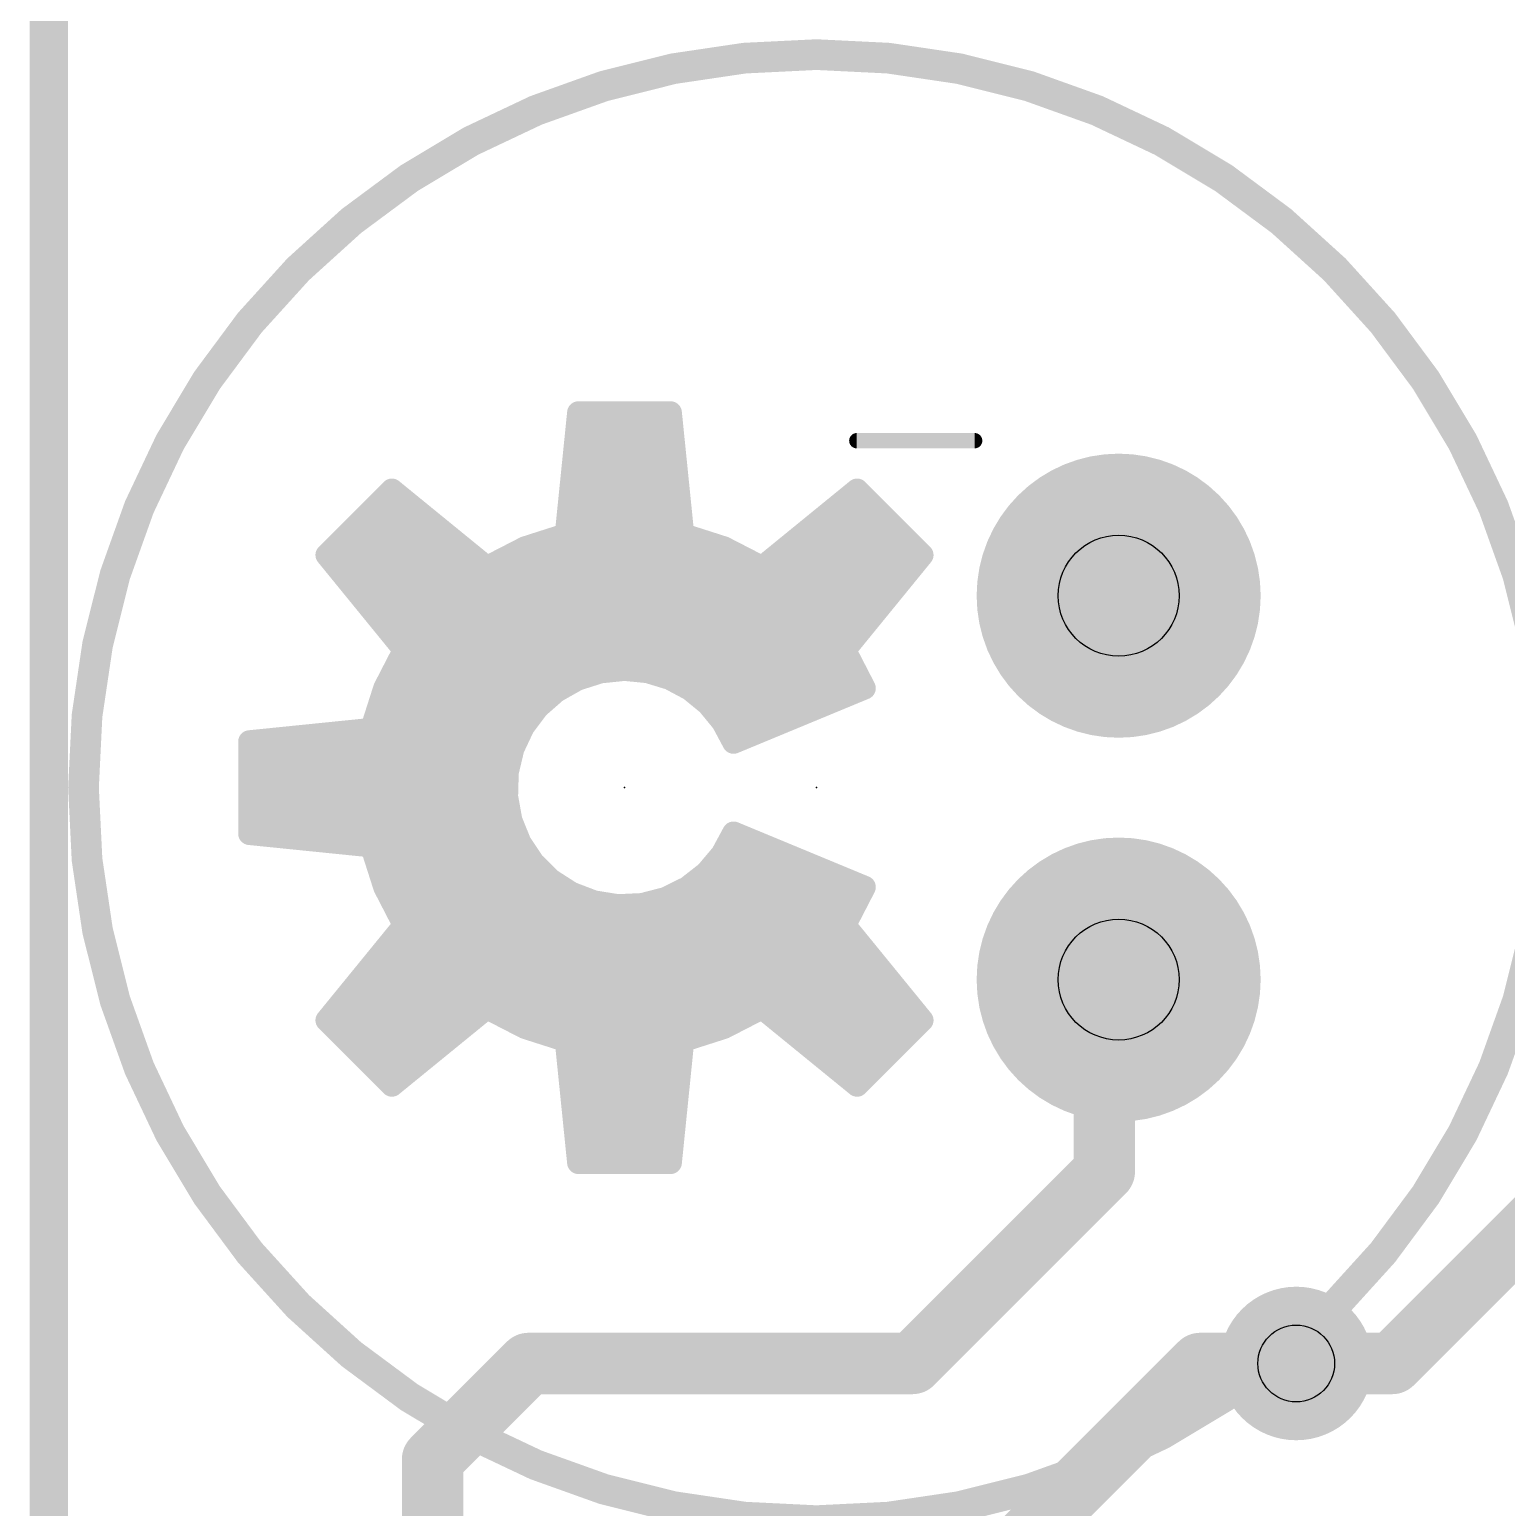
# Model space of a CAD drawing. Extents: x -19 to 88, y -11 to 23.
# Drawn here: x -0.13 to 9.65, y 6.67 to 16.45 of the extents above; entities that cross this region are included whole.
import ezdxf

# ---------------------------------------------------------------- set-up
doc = ezdxf.new("R2010")
doc.units = 0
for name, color, linetype in [('1', 12, 'CONTINUOUS'), ('16', 132, 'CONTINUOUS'), ('17', 110, 'CONTINUOUS'), ('18', 110, 'CONTINUOUS'), ('20', 53, 'CONTINUOUS'), ('21', 53, 'CONTINUOUS'), ('22', 53, 'CONTINUOUS'), ('23', 53, 'CONTINUOUS'), ('24', 53, 'CONTINUOUS'), ('29', 253, 'CONTINUOUS'), ('30', 253, 'CONTINUOUS'), ('44', 253, 'CONTINUOUS')]:
    doc.layers.add(name, color=color, linetype=linetype)

# ---------------------------------------------------------------- blocks, each defined once
blk = doc.blocks.new('ROUNDP')
at = {"const_width": 0.5}
blk.add_lwpolyline([(0, -0.25, 1), (0, 0.25, 1), (0, -0.25)], format="xyb", dxfattribs=at)
blk = doc.blocks.new('ROUNDV')
at = {"const_width": 0.5}
blk.add_lwpolyline([(0, -0.25, 1), (0, 0.25, 1), (0, -0.25)], format="xyb", dxfattribs=at)

msp = doc.modelspace()

# ---------------------------------------------------------------- linework, layer by layer
at = {"layer": '1'}
for points, const_width in [([(0, 0), (0, 22.86)], 0.254), ([(7.08, 10.16), (6.985, 10.065)], 0.4064), ([(6.985, 10.065), (6.985, 8.89)], 0.4064), ([(6.985, 8.89), (5.715, 7.62)], 0.4064), ([(3.175, 7.62), (2.54, 6.985)], 0.4064), ([(5.715, 7.62), (3.175, 7.62)], 0.4064), ([(6.35, 6.35), (7.62, 7.62)], 0.4064), ([(7.62, 7.62), (8.255, 7.62)], 0.4064), ([(2.54, 5.21), (2.54, 6.985)], 0.4064)]:
    msp.add_lwpolyline(points, dxfattribs=dict(at, const_width=const_width))
at = {"layer": '1', "const_width": 0.2032}
for points in [[(7.0866, 10.065, 1), (6.8834, 10.065)], [(7.1518, 10.0882, 1), (7.0082, 10.2318)], [(6.9132, 10.1368, 1), (7.0568, 9.9932)], [(7.0568, 8.8182, 1), (6.9132, 8.9618)], [(6.8834, 8.89, 1), (7.0866, 8.89)], [(3.175, 7.7216, 1), (3.175, 7.5184)], [(3.2468, 7.5482, 1), (3.1032, 7.6918)], [(5.715, 7.5184, 1), (5.715, 7.7216)], [(7.62, 7.7216, 1), (7.62, 7.5184)], [(7.6918, 7.5482, 1), (7.5482, 7.6918)], [(8.255, 7.5184, 1), (8.255, 7.7216)], [(5.6432, 7.6918, 1), (5.7868, 7.5482)], [(2.6416, 6.985, 1), (2.4384, 6.985)], [(2.4682, 7.0568, 1), (2.6118, 6.9132)]]:
    msp.add_lwpolyline(points, format="xyb", dxfattribs=at)
at = {"layer": '16'}
for points, const_width in [([(0, 0), (0, 22.86)], 0.254), ([(8.89, 7.62), (11.43, 10.16)], 0.4064), ([(8.255, 7.62), (8.89, 7.62)], 0.4064)]:
    msp.add_lwpolyline(points, dxfattribs=dict(at, const_width=const_width))
at = {"layer": '16', "const_width": 0.2032}
for points in [[(8.255, 7.7216, 1), (8.255, 7.5184)], [(8.89, 7.5184, 1), (8.89, 7.7216)], [(8.8182, 7.6918, 1), (8.9618, 7.5482)]]:
    msp.add_lwpolyline(points, format="xyb", dxfattribs=at)
at = {"layer": '20', "const_width": 0.2032}
msp.add_lwpolyline([(0, 22.86), (0, 0)], dxfattribs=at)
at = {"layer": '21'}
for points, const_width in [([(5.08, 6.58, 1), (5.08, 16.28, 1), (5.08, 6.58)], 0.2032), ([(5.3474, 13.7509, 1), (5.3474, 13.7001)], 0.0508), ([(6.127, 13.7001, 1), (6.127, 13.7509)], 0.0508)]:
    msp.add_lwpolyline(points, format="xyb", dxfattribs=dict(at, const_width=const_width))
at = {"layer": '21', "const_width": 0.1016}
msp.add_lwpolyline([(5.3474, 13.7255), (6.127, 13.7255)], dxfattribs=at)
at = {"layer": '22', "const_width": 0.15}
for points in [[(3.4234, 13.1047), (3.5053, 13.9114)], [(3.5053, 13.9114), (4.1147, 13.9114)], [(4.1147, 13.9114), (4.1966, 13.1047)], [(3.494, 13.8), (4.126, 13.8)], [(3.4788, 13.65), (4.1412, 13.65)], [(3.4635, 13.5), (4.1565, 13.5)], [(1.84, 12.9692), (2.2708, 13.4)], [(2.2208, 13.35), (2.3321, 13.35)], [(2.2708, 13.4), (2.8992, 12.8876)], [(3.4483, 13.35), (4.1717, 13.35)], [(4.7208, 12.8876), (5.3492, 13.4)], [(5.2879, 13.35), (5.3992, 13.35)], [(5.3492, 13.4), (5.78, 12.9692)], [(2.0708, 13.2), (2.5161, 13.2)], [(3.4331, 13.2), (4.1869, 13.2)], [(5.1039, 13.2), (5.5492, 13.2)], [(1.9208, 13.05), (2.7, 13.05)], [(3.1523, 13.0179), (3.4234, 13.1047)], [(3.2525, 13.05), (4.3675, 13.05)], [(4.1966, 13.1047), (4.4677, 13.0179)], [(4.92, 13.05), (5.6992, 13.05)], [(2.3524, 12.3408), (1.84, 12.9692)], [(2.8992, 12.8876), (3.1523, 13.0179)], [(4.4677, 13.0179), (4.7208, 12.8876)], [(5.78, 12.9692), (5.2676, 12.3408)], [(1.8964, 12.9), (2.884, 12.9)], [(2.9233, 12.9), (4.6967, 12.9)], [(4.736, 12.9), (5.7236, 12.9)], [(2.0187, 12.75), (5.6013, 12.75)], [(2.141, 12.6), (5.479, 12.6)], [(2.2634, 12.45), (5.3566, 12.45)], [(2.2221, 12.0877), (2.3524, 12.3408)], [(2.3314, 12.3), (5.2886, 12.3)], [(5.2676, 12.3408), (5.398, 12.0878)], [(2.2541, 12.15), (3.5098, 12.15)], [(3.6504, 12.1948), (3.4976, 12.1461)], [(3.81, 12.2113), (3.6504, 12.1948)], [(3.9624, 12.1963), (3.81, 12.2113)], [(4.109, 12.1518), (3.9624, 12.1963)], [(4.2441, 12.0796), (4.109, 12.1518)], [(4.1124, 12.15), (5.3659, 12.15)], [(2.1353, 11.8166), (2.2221, 12.0877)], [(3.3579, 12.0672), (3.2373, 11.9614)], [(3.4976, 12.1461), (3.3579, 12.0672)], [(4.3625, 11.9825), (4.2441, 12.0796)], [(5.398, 12.0878), (4.5318, 11.729)], [(2.194, 12), (3.2813, 12)], [(3.2373, 11.9614), (3.1408, 11.8332)], [(4.3411, 12), (5.186, 12)], [(4.4596, 11.8641), (4.3625, 11.9825)], [(4.5318, 11.729), (4.4596, 11.8641)], [(1.3286, 11.7347), (2.1353, 11.8166)], [(2.146, 11.85), (3.1534, 11.85)], [(3.1408, 11.8332), (3.0726, 11.6881)], [(4.4671, 11.85), (4.8239, 11.85)], [(1.3286, 11.1253), (1.3286, 11.7347)], [(1.3286, 11.7), (3.0782, 11.7)], [(3.0726, 11.6881), (3.0354, 11.532)], [(1.3286, 11.55), (3.0397, 11.55)], [(3.0354, 11.532), (3.0309, 11.3716)], [(1.3286, 11.4), (3.0317, 11.4)], [(3.0309, 11.3716), (3.0592, 11.2137)], [(1.3286, 11.25), (3.0527, 11.25)], [(3.0592, 11.2137), (3.1192, 11.065)], [(2.1353, 11.0434), (1.3286, 11.1253)], [(1.5778, 11.1), (3.1051, 11.1)], [(4.4555, 10.9899), (4.5318, 11.131)], [(4.515, 11.1), (4.6066, 11.1)], [(4.5318, 11.131), (5.398, 10.7722)], [(2.2221, 10.7723), (2.1353, 11.0434)], [(3.1192, 11.065), (3.2084, 10.9316)], [(4.352, 10.8673), (4.4555, 10.9899)], [(2.1652, 10.95), (3.1961, 10.95)], [(3.2084, 10.9316), (3.3229, 10.8192)], [(4.4218, 10.95), (4.9688, 10.95)], [(2.2132, 10.8), (3.3528, 10.8)], [(3.3229, 10.8192), (3.4579, 10.7326)], [(4.2256, 10.7685), (4.352, 10.8673)], [(4.266, 10.8), (5.3309, 10.8)], [(2.3524, 10.5192), (2.2221, 10.7723)], [(3.4579, 10.7326), (3.6078, 10.6754)], [(3.9264, 10.6575), (4.0818, 10.6975)], [(4.0818, 10.6975), (4.2256, 10.7685)], [(5.398, 10.7722), (5.2676, 10.5192)], [(2.285, 10.65), (3.7659, 10.65)], [(3.6078, 10.6754), (3.7662, 10.65)], [(3.7662, 10.65), (3.9264, 10.6575)], [(3.767, 10.65), (5.335, 10.65)], [(1.84, 9.8908), (2.3524, 10.5192)], [(2.3367, 10.5), (5.2833, 10.5)], [(5.2676, 10.5192), (5.78, 9.8908)], [(2.2144, 10.35), (5.4056, 10.35)], [(2.0921, 10.2), (5.5279, 10.2)], [(1.9698, 10.05), (5.6502, 10.05)], [(1.8475, 9.9), (2.8104, 9.9)], [(2.8992, 9.9724), (2.2708, 9.46)], [(3.1523, 9.8421), (2.8992, 9.9724)], [(3.0398, 9.9), (4.5802, 9.9)], [(4.7208, 9.9724), (4.4677, 9.8421)], [(5.3492, 9.46), (4.7208, 9.9724)], [(4.8096, 9.9), (5.7725, 9.9)], [(2.2708, 9.46), (1.84, 9.8908)], [(3.4234, 9.7553), (3.1523, 9.8421)], [(4.4677, 9.8421), (4.1966, 9.7553)], [(5.78, 9.8908), (5.3492, 9.46)], [(1.9808, 9.75), (2.6265, 9.75)], [(3.5053, 8.9486), (3.4234, 9.7553)], [(3.4239, 9.75), (4.1961, 9.75)], [(4.1966, 9.7553), (4.1147, 8.9486)], [(4.9935, 9.75), (5.6392, 9.75)], [(2.1308, 9.6), (2.4425, 9.6)], [(3.4392, 9.6), (4.1808, 9.6)], [(5.1775, 9.6), (5.4892, 9.6)], [(3.4544, 9.45), (4.1656, 9.45)], [(3.4696, 9.3), (4.1504, 9.3)], [(3.4849, 9.15), (4.1352, 9.15)], [(3.5001, 9), (4.1199, 9)], [(4.1147, 8.9486), (3.5053, 8.9486)]]:
    msp.add_lwpolyline(points, dxfattribs=at)
at = {"layer": '22', "const_width": 0.075}
for points in [[(3.5053, 13.9489, 1), (3.5053, 13.8739)], [(3.5426, 13.9076, 1), (3.468, 13.9152)], [(4.152, 13.9152, 1), (4.0774, 13.9076)], [(4.1147, 13.8739, 1), (4.1147, 13.9489)], [(3.494, 13.8375, 1), (3.494, 13.7625)], [(4.126, 13.7625, 1), (4.126, 13.8375)], [(3.4788, 13.6875, 1), (3.4788, 13.6125)], [(4.1412, 13.6125, 1), (4.1412, 13.6875)], [(3.4635, 13.5375, 1), (3.4635, 13.4625)], [(4.1565, 13.4625, 1), (4.1565, 13.5375)], [(2.2208, 13.3875, 1), (2.2208, 13.3125)], [(2.2945, 13.4291, 1), (2.2471, 13.3709)], [(2.2973, 13.3735, 1), (2.2443, 13.4265)], [(2.3321, 13.3125, 1), (2.3321, 13.3875)], [(3.4483, 13.3875, 1), (3.4483, 13.3125)], [(4.1717, 13.3125, 1), (4.1717, 13.3875)], [(5.2879, 13.3875, 1), (5.2879, 13.3125)], [(5.3757, 13.4265, 1), (5.3227, 13.3735)], [(5.3729, 13.3709, 1), (5.3255, 13.4291)], [(5.3992, 13.3125, 1), (5.3992, 13.3875)], [(2.0708, 13.2375, 1), (2.0708, 13.1625)], [(2.5161, 13.1625, 1), (2.5161, 13.2375)], [(3.4331, 13.2375, 1), (3.4331, 13.1625)], [(4.1869, 13.1625, 1), (4.1869, 13.2375)], [(5.1039, 13.2375, 1), (5.1039, 13.1625)], [(5.5492, 13.1625, 1), (5.5492, 13.2375)], [(1.9208, 13.0875, 1), (1.9208, 13.0125)], [(2.7, 13.0125, 1), (2.7, 13.0875)], [(3.2525, 13.0875, 1), (3.2525, 13.0125)], [(3.3861, 13.1085, 1), (3.4607, 13.1009)], [(3.4348, 13.069, 1), (3.412, 13.1404)], [(4.208, 13.1404, 1), (4.1852, 13.069)], [(4.1593, 13.1009, 1), (4.2339, 13.1085)], [(4.3675, 13.0125, 1), (4.3675, 13.0875)], [(4.92, 13.0875, 1), (4.92, 13.0125)], [(5.6992, 13.0125, 1), (5.6992, 13.0875)], [(1.8691, 12.9929, 1), (1.8109, 12.9455)], [(1.8135, 12.9957, 1), (1.8665, 12.9427)], [(3.1408, 13.0536, 1), (3.1637, 12.9822)], [(3.1694, 12.9846, 1), (3.1351, 13.0513)], [(4.4849, 13.0513, 1), (4.4506, 12.9846)], [(4.4563, 12.9822, 1), (4.4792, 13.0536)], [(5.8091, 12.9455, 1), (5.7509, 12.9929)], [(5.7535, 12.9427, 1), (5.8065, 12.9957)], [(1.8964, 12.9375, 1), (1.8964, 12.8625)], [(2.882, 12.9209, 1), (2.9164, 12.8543)], [(2.8755, 12.8585, 1), (2.9229, 12.9167)], [(2.884, 12.8625, 1), (2.884, 12.9375)], [(2.9233, 12.9375, 1), (2.9233, 12.8625)], [(4.6971, 12.9167, 1), (4.7445, 12.8585)], [(4.6967, 12.8625, 1), (4.6967, 12.9375)], [(4.736, 12.9375, 1), (4.736, 12.8625)], [(4.7036, 12.8543, 1), (4.738, 12.9209)], [(5.7236, 12.8625, 1), (5.7236, 12.9375)], [(2.0187, 12.7875, 1), (2.0187, 12.7125)], [(5.6013, 12.7125, 1), (5.6013, 12.7875)], [(2.141, 12.6375, 1), (2.141, 12.5625)], [(5.479, 12.5625, 1), (5.479, 12.6375)], [(2.2634, 12.4875, 1), (2.2634, 12.4125)], [(5.3566, 12.4125, 1), (5.3566, 12.4875)], [(2.3314, 12.3375, 1), (2.3314, 12.2625)], [(2.3857, 12.3236, 1), (2.3191, 12.358)], [(2.3233, 12.3171, 1), (2.3815, 12.3645)], [(5.3009, 12.358, 1), (5.2343, 12.3236)], [(5.2385, 12.3645, 1), (5.2967, 12.3171)], [(5.2886, 12.2625, 1), (5.2886, 12.3375)], [(2.2541, 12.1875, 1), (2.2541, 12.1125)], [(3.5098, 12.1125, 1), (3.5098, 12.1875)], [(3.6466, 12.2321, 1), (3.6543, 12.1575)], [(3.6618, 12.1591, 1), (3.639, 12.2306)], [(3.8137, 12.2486, 1), (3.8063, 12.174)], [(3.8139, 12.174, 1), (3.8061, 12.2486)], [(3.9733, 12.2322, 1), (3.9515, 12.1604)], [(3.9587, 12.159, 1), (3.9661, 12.2336)], [(4.1267, 12.1849, 1), (4.0913, 12.1188)], [(4.1124, 12.1875, 1), (4.1124, 12.1125)], [(4.0981, 12.116, 1), (4.1199, 12.1877)], [(5.3659, 12.1125, 1), (5.3659, 12.1875)], [(2.1887, 12.1049, 1), (2.2554, 12.0706)], [(2.2578, 12.0763, 1), (2.1864, 12.0992)], [(3.3395, 12.0999, 1), (3.3763, 12.0346)], [(3.3826, 12.039, 1), (3.3332, 12.0954)], [(3.4862, 12.1818, 1), (3.509, 12.1104)], [(3.516, 12.1135, 1), (3.4791, 12.1788)], [(4.2678, 12.1086, 1), (4.2203, 12.0507)], [(4.2264, 12.0466, 1), (4.2617, 12.1127)], [(5.3647, 12.0706, 1), (5.4313, 12.105)], [(5.4124, 12.0532, 1), (5.3836, 12.1224)], [(2.194, 12.0375, 1), (2.194, 11.9625)], [(3.2672, 11.9389, 1), (3.2073, 11.984)], [(3.2813, 11.9625, 1), (3.2813, 12.0375)], [(4.3411, 12.0375, 1), (4.3411, 11.9625)], [(4.3914, 12.0063, 1), (4.3335, 11.9587)], [(4.3387, 11.9535, 1), (4.3862, 12.0115)], [(5.186, 11.9625, 1), (5.186, 12.0375)], [(3.2126, 11.9896, 1), (3.262, 11.9332)], [(4.4927, 11.8818, 1), (4.4265, 11.8464)], [(2.0996, 11.828, 1), (2.171, 11.8052)], [(2.146, 11.8875, 1), (2.146, 11.8125)], [(2.1391, 11.7793, 1), (2.1315, 11.8539)], [(3.1109, 11.8558, 1), (3.1708, 11.8107)], [(3.1748, 11.8173, 1), (3.1069, 11.8492)], [(3.1534, 11.8125, 1), (3.1534, 11.8875)], [(4.4671, 11.8875, 1), (4.4671, 11.8125)], [(4.4306, 11.8403, 1), (4.4886, 11.8879)], [(4.8239, 11.8125, 1), (4.8239, 11.8875)], [(1.3661, 11.7347, 1), (1.2911, 11.7347)], [(1.3248, 11.772, 1), (1.3324, 11.6974)], [(1.3286, 11.7375, 1), (1.3286, 11.6625)], [(3.0386, 11.704, 1), (3.1065, 11.6721)], [(3.109, 11.6794, 1), (3.0361, 11.6968)], [(3.0782, 11.6625, 1), (3.0782, 11.7375)], [(4.5174, 11.7636, 1), (4.5462, 11.6944)], [(4.4987, 11.7113, 1), (4.5649, 11.7467)], [(1.3286, 11.5875, 1), (1.3286, 11.5125)], [(3.0729, 11.531, 1), (2.9979, 11.5331)], [(2.9989, 11.5407, 1), (3.0719, 11.5233)], [(3.0397, 11.5125, 1), (3.0397, 11.5875)], [(1.3286, 11.4375, 1), (1.3286, 11.3625)], [(3.0678, 11.3783, 1), (2.994, 11.365)], [(3.0317, 11.3625, 1), (3.0317, 11.4375)], [(2.9934, 11.3727, 1), (3.0684, 11.3706)], [(1.3286, 11.2875, 1), (1.3286, 11.2125)], [(3.094, 11.2278, 1), (3.0245, 11.1997)], [(3.0223, 11.2071, 1), (3.0962, 11.2204)], [(3.0527, 11.2125, 1), (3.0527, 11.2875)], [(1.3324, 11.1626, 1), (1.3248, 11.088)], [(1.2911, 11.1253, 1), (1.3661, 11.1253)], [(1.5778, 11.1375, 1), (1.5778, 11.0625)], [(3.1051, 11.0625, 1), (3.1051, 11.1375)], [(4.515, 11.1375, 1), (4.515, 11.0625)], [(4.5462, 11.1656, 1), (4.5174, 11.0964)], [(4.5648, 11.1132, 1), (4.4988, 11.1488)], [(4.6066, 11.0625, 1), (4.6066, 11.1375)], [(2.171, 11.0548, 1), (2.0996, 11.032)], [(2.1315, 11.0061, 1), (2.1391, 11.0807)], [(3.1504, 11.0858, 1), (3.0881, 11.0441)], [(3.0845, 11.0509, 1), (3.154, 11.079)], [(4.4842, 10.9657, 1), (4.4269, 11.0141)], [(2.1652, 10.9875, 1), (2.1652, 10.9125)], [(3.2346, 10.9583, 1), (3.1821, 10.9048)], [(3.1772, 10.9107, 1), (3.2396, 10.9524)], [(3.1961, 10.9125, 1), (3.1961, 10.9875)], [(4.4218, 10.9875, 1), (4.4218, 10.9125)], [(4.4225, 11.0077, 1), (4.4885, 10.972)], [(4.9688, 10.9125, 1), (4.9688, 10.9875)], [(2.2132, 10.8375, 1), (2.2132, 10.7625)], [(3.3431, 10.8508, 1), (3.3026, 10.7876)], [(3.2966, 10.7924, 1), (3.3491, 10.846)], [(3.3528, 10.7625, 1), (3.3528, 10.8375)], [(4.266, 10.8375, 1), (4.266, 10.7625)], [(4.3234, 10.8915, 1), (4.3807, 10.8431)], [(4.3751, 10.8378, 1), (4.3289, 10.8968)], [(5.3309, 10.7625, 1), (5.3309, 10.8375)], [(2.2554, 10.7894, 1), (2.1887, 10.7551)], [(2.1864, 10.7608, 1), (2.2578, 10.7837)], [(3.4713, 10.7676, 1), (3.4445, 10.6975)], [(3.4376, 10.701, 1), (3.4781, 10.7641)], [(4.0652, 10.7312, 1), (4.0983, 10.6639)], [(4.0911, 10.6612, 1), (4.0724, 10.7338)], [(4.2025, 10.798, 1), (4.2487, 10.7389)], [(4.2422, 10.7348, 1), (4.2091, 10.8021)], [(5.4313, 10.755, 1), (5.3647, 10.7894)], [(5.3836, 10.7376, 1), (5.4124, 10.8068)], [(2.285, 10.6875, 1), (2.285, 10.6125)], [(3.6137, 10.7124, 1), (3.6018, 10.6383)], [(3.5944, 10.6403, 1), (3.6211, 10.7104)], [(3.7644, 10.6874, 1), (3.7679, 10.6125)], [(3.767, 10.6875, 1), (3.767, 10.6125)], [(3.7602, 10.6129, 1), (3.7721, 10.687)], [(3.7659, 10.6125, 1), (3.7659, 10.6875)], [(3.9171, 10.6938, 1), (3.9358, 10.6211)], [(3.9282, 10.62, 1), (3.9247, 10.6949)], [(5.335, 10.6125, 1), (5.335, 10.6875)], [(2.3367, 10.5375, 1), (2.3367, 10.4625)], [(2.3191, 10.502, 1), (2.3857, 10.5364)], [(2.3815, 10.4955, 1), (2.3233, 10.5429)], [(5.2967, 10.5429, 1), (5.2385, 10.4955)], [(5.2343, 10.5364, 1), (5.3009, 10.502)], [(5.2833, 10.4625, 1), (5.2833, 10.5375)], [(2.2144, 10.3875, 1), (2.2144, 10.3125)], [(5.4056, 10.3125, 1), (5.4056, 10.3875)], [(2.0921, 10.2375, 1), (2.0921, 10.1625)], [(5.5279, 10.1625, 1), (5.5279, 10.2375)], [(1.9698, 10.0875, 1), (1.9698, 10.0125)], [(5.6502, 10.0125, 1), (5.6502, 10.0875)], [(1.8475, 9.9375, 1), (1.8475, 9.8625)], [(2.8104, 9.8625, 1), (2.8104, 9.9375)], [(2.9164, 10.0057, 1), (2.882, 9.9391)], [(2.9229, 9.9433, 1), (2.8755, 10.0015)], [(3.0398, 9.9375, 1), (3.0398, 9.8625)], [(4.5802, 9.8625, 1), (4.5802, 9.9375)], [(4.7445, 10.0015, 1), (4.6971, 9.9433)], [(4.738, 9.9391, 1), (4.7036, 10.0057)], [(4.8096, 9.9375, 1), (4.8096, 9.8625)], [(5.7725, 9.8625, 1), (5.7725, 9.9375)], [(1.8665, 9.9173, 1), (1.8135, 9.8643)], [(1.8109, 9.9145, 1), (1.8691, 9.8671)], [(3.1637, 9.8778, 1), (3.1408, 9.8064)], [(3.1351, 9.8087, 1), (3.1694, 9.8754)], [(4.4506, 9.8754, 1), (4.4849, 9.8087)], [(4.4792, 9.8064, 1), (4.4563, 9.8778)], [(5.7509, 9.8671, 1), (5.8091, 9.9145)], [(5.8065, 9.8643, 1), (5.7535, 9.9173)], [(1.9808, 9.7875, 1), (1.9808, 9.7125)], [(2.6265, 9.7125, 1), (2.6265, 9.7875)], [(3.4607, 9.7591, 1), (3.3861, 9.7515)], [(3.4239, 9.7875, 1), (3.4239, 9.7125)], [(3.412, 9.7196, 1), (3.4348, 9.791)], [(4.1852, 9.791, 1), (4.208, 9.7196)], [(4.2339, 9.7515, 1), (4.1593, 9.7591)], [(4.1961, 9.7125, 1), (4.1961, 9.7875)], [(4.9935, 9.7875, 1), (4.9935, 9.7125)], [(5.6392, 9.7125, 1), (5.6392, 9.7875)], [(2.1308, 9.6375, 1), (2.1308, 9.5625)], [(2.4425, 9.5625, 1), (2.4425, 9.6375)], [(3.4392, 9.6375, 1), (3.4392, 9.5625)], [(4.1808, 9.5625, 1), (4.1808, 9.6375)], [(5.1775, 9.6375, 1), (5.1775, 9.5625)], [(5.4892, 9.5625, 1), (5.4892, 9.6375)], [(2.2471, 9.4891, 1), (2.2945, 9.4309)], [(2.2443, 9.4335, 1), (2.2973, 9.4865)], [(3.4544, 9.4875, 1), (3.4544, 9.4125)], [(4.1656, 9.4125, 1), (4.1656, 9.4875)], [(5.3227, 9.4865, 1), (5.3757, 9.4335)], [(5.3255, 9.4309, 1), (5.3729, 9.4891)], [(3.4696, 9.3375, 1), (3.4696, 9.2625)], [(4.1504, 9.2625, 1), (4.1504, 9.3375)], [(3.4849, 9.1875, 1), (3.4849, 9.1125)], [(4.1352, 9.1125, 1), (4.1352, 9.1875)], [(3.5001, 9.0375, 1), (3.5001, 8.9625)], [(3.5053, 8.9861, 1), (3.5053, 8.9111)], [(4.1147, 8.9111, 1), (4.1147, 8.9861)], [(4.1199, 8.9625, 1), (4.1199, 9.0375)], [(3.468, 8.9448, 1), (3.5426, 8.9524)], [(4.0774, 8.9524, 1), (4.152, 8.9448)]]:
    msp.add_lwpolyline(points, format="xyb", dxfattribs=at)
at = {"layer": '23'}
msp.add_point((5.08, 11.43), dxfattribs=at)
at = {"layer": '24'}
msp.add_point((3.81, 11.43), dxfattribs=at)
at = {"layer": '44'}
for centre, radius in [((7.08, 12.7), 0.4), ((7.08, 10.16), 0.4), ((8.255, 7.62), 0.254)]:
    msp.add_circle(centre, radius, dxfattribs=at)

# ---------------------------------------------------------------- block references
at = {"layer": '17', "xscale": 1.6764, "yscale": 1.6764, "rotation": 180}
for p in [(7.08, 12.7), (7.08, 12.7), (7.08, 10.16), (7.08, 10.16)]:
    msp.add_blockref('ROUNDP', p, dxfattribs=at)
at = {"layer": '18', "xscale": 1.016, "yscale": 1.016}
msp.add_blockref('ROUNDV', (8.255, 7.62), dxfattribs=at)
msp.add_blockref('ROUNDV', (8.255, 7.62), dxfattribs=at)
at = {"layer": '29', "xscale": 1.8796, "yscale": 1.8796, "rotation": 180}
for p in [(7.08, 12.7), (7.08, 10.16)]:
    msp.add_blockref('ROUNDP', p, dxfattribs=at)
at = {"layer": '30', "xscale": 1.8796, "yscale": 1.8796, "rotation": 180}
for p in [(7.08, 12.7), (7.08, 10.16)]:
    msp.add_blockref('ROUNDP', p, dxfattribs=at)

doc.saveas('drawing.dxf')
